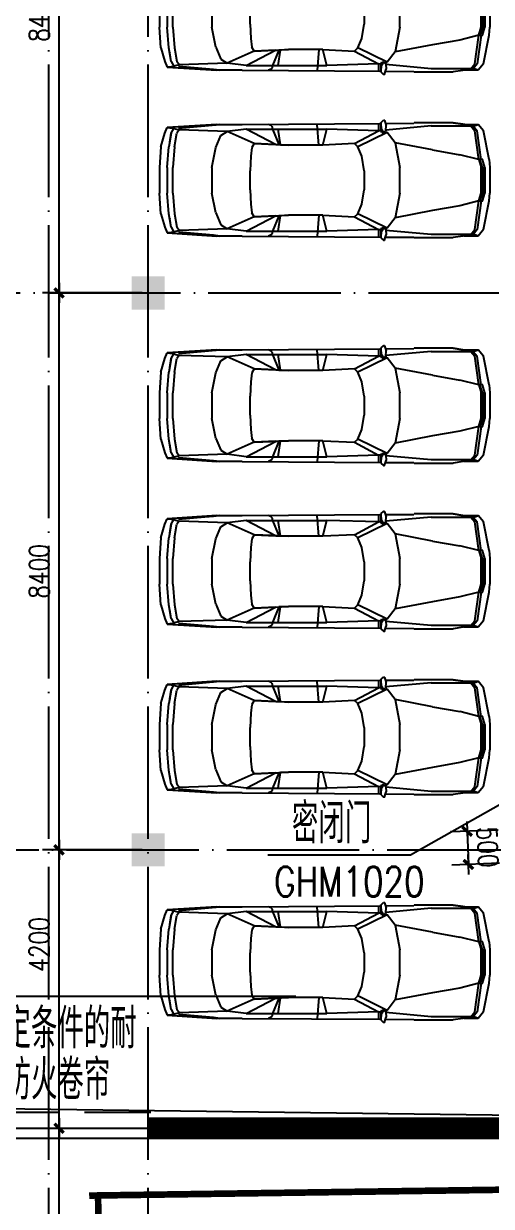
# Model space of a CAD drawing. Extents: x 634182 to 802382, y -1101880 to -864080.
# Drawn here: x 766182 to 773245, y -956244 to -938404 of the extents above; entities that cross this region are included whole.
import ezdxf

# ---------------------------------------------------------------- set-up
doc = ezdxf.new("R2010")
doc.units = 0
doc.header["$LTSCALE"] = 1000
doc.header["$MEASUREMENT"] = 0
doc.linetypes.add('DASH', pattern=[0.35, 0.25, -0.1])
doc.linetypes.add('DOTE', pattern=[2.42, 2, -0.2, 0.02, -0.2])
doc.layers.get('0').update_dxf_attribs({"linetype": 'CONTINUOUS'})
doc.layers.get('DEFPOINTS').update_dxf_attribs({"linetype": 'CONTINUOUS'})
for name, color, linetype in [('COLUMN', 7, 'CONTINUOUS'), ('DOTE', 1, 'DOTE'), ('LU', 4, 'CONTINUOUS'), ('PUB_DIM', 3, 'CONTINUOUS'), ('PUB_TEXT', 7, 'CONTINUOUS'), ('WALL', 191, 'CONTINUOUS'), ('防火分區线', 2, 'CONTINUOUS')]:
    doc.layers.add(name, color=color, linetype=linetype)
doc.styles.add('DIM_FONT', font='simplex.shx', dxfattribs={"width": 0.8})
doc.styles.add('Z', font='romans', dxfattribs={"width": 0.8, "bigfont": 'z'})
doc.dimstyles.new('DIMA', dxfattribs={"dimtxt": 300, "dimasz": 1, "dimexe": 250, "dimexo": 300, "dimgap": 150, "dimtad": 1, "dimdec": 0, "dimzin": 0, "dimdsep": 46, "dimtxsty": 'DIM_FONT', "dimblk": '_DIMX', "dimblk1": '_DIMX', "dimblk2": '_DIMX', "dimcen": 2.5, "dimse1": 1, "dimclrt": 7, "dimadec": 0, "dimazin": 0, "dimtfac": 1, "dimtdec": 0, "dimtix": 1, "dimtmove": 2, "dimatfit": 3, "dimldrblk": '_DIMX', "dimfxl": 0, "dimtolj": 1, "dimtzin": 0, "dimarcsym": 0})
doc.dimstyles.new('DIMB', dxfattribs={"dimtxt": 300, "dimasz": 1, "dimexe": 250, "dimexo": 300, "dimgap": 150, "dimtad": 1, "dimdec": 0, "dimzin": 0, "dimdsep": 46, "dimtxsty": 'DIM_FONT', "dimblk": '_DIMX', "dimblk1": '_DIMX', "dimblk2": '_DIMX', "dimcen": 2.5, "dimse2": 1, "dimclrt": 7, "dimadec": 0, "dimazin": 0, "dimtfac": 1, "dimtdec": 0, "dimtix": 1, "dimtmove": 2, "dimatfit": 3, "dimldrblk": '_DIMX', "dimfxl": 0, "dimtolj": 1, "dimtzin": 0, "dimarcsym": 0})
doc.dimstyles.new('DIMN', dxfattribs={"dimtxt": 300, "dimasz": 1, "dimexe": 250, "dimexo": 300, "dimgap": 150, "dimtad": 1, "dimdec": 0, "dimzin": 0, "dimdsep": 46, "dimtxsty": 'DIM_FONT', "dimblk": '_DIMX', "dimblk1": '_DIMX', "dimblk2": '_DIMX', "dimcen": 2.5, "dimclrt": 7, "dimadec": 0, "dimazin": 0, "dimtfac": 1, "dimtdec": 0, "dimtix": 1, "dimtmove": 2, "dimatfit": 3, "dimldrblk": '_DIMX', "dimfxl": 0, "dimtolj": 1, "dimtzin": 0, "dimarcsym": 0})

# ---------------------------------------------------------------- blocks, each defined once
blk = doc.blocks.new('_FZH')
blk.add_solid([(-0.5, -0.5), (0.5, -0.5), (-0.5, 0.5), (0.5, 0.5)])
blk = doc.blocks.new('M_F27')
for p, q in [((984, 905), (1020, 939)), ((1036, 935), (1062, 857)), ((-2426, 736), (-2389, 824)), ((-2389, 824), (-1610, 874)), ((-2389, 824), (-1560, 874)), ((-2264, 812), (-2389, 824)), ((-2326, 736), (-2288, 811)), ((-2200, 786), (-2288, 811)), ((-2200, 786), (-2238, 736)), ((-1560, 874), (-2212, 815)), ((-2208, 815), (-2211, 814)), ((-1660, 862), (-2208, 815)), ((-1446, 761), (-2200, 786)), ((-1560, 874), (-1660, 862)), ((-1617, 869), (-1620, 866)), ((-1208, 874), (-1610, 874)), ((-1547, 698), (-1446, 761)), ((-1145, 799), (-1446, 761)), ((-1019, 572), (-1446, 761)), ((-1208, 874), (980, 889)), ((-1145, 799), (-682, 557)), ((-1145, 799), (124, 799)), ((-743, 849), (-793, 874)), ((-730, 799), (-743, 849)), ((-630, 555), (-730, 799)), ((-642, 799), (-605, 554)), ((-2, 547), (-27, 877)), ((124, 799), (61, 547)), ((941, 773), (124, 799)), ((564, 572), (941, 773)), ((1079, 748), (614, 522)), ((941, 773), (941, 874)), ((983, 777), (941, 773)), ((941, 773), (987, 765)), ((980, 902), (995, 790)), ((980, 790), (980, 898)), ((995, 790), (980, 790)), ((980, 790), (992, 746)), ((992, 746), (1021, 747)), ((995, 790), (1022, 746)), ((1022, 748), (995, 790)), ((1021, 747), (1022, 748)), ((1053, 768), (1022, 746)), ((1036, 756), (1079, 748)), ((1051, 889), (1497, 893)), ((1057, 776), (1062, 857)), ((1770, 849), (1058, 784)), ((1204, 585), (1079, 748)), ((1506, 899), (2121, 899)), ((2461, 849), (1770, 849)), ((2272, 876), (2121, 899)), ((2272, 876), (2272, 874)), ((2437, 851), (2272, 876)), ((2511, 874), (2287, 874)), ((2398, 849), (2461, 773)), ((2437, 850), (2433, 851)), ((2498, 773), (2436, 849)), ((2511, 874), (2450, 850)), ((2461, 773), (2523, 321)), ((2561, 321), (2498, 773)), ((2599, 773), (2511, 874)), ((2599, 773), (2687, 321)), ((-2489, 522), (-2426, 736)), ((-2326, 736), (-2364, 522)), ((-2326, 736), (-2351, 596)), ((-2351, 594), (-2351, 596)), ((-2276, 522), (-2238, 736)), ((-1622, 510), (-1547, 698)), ((-1019, 572), (-1057, 510)), ((-680, 556), (-1019, 572)), ((-1019, 572), (-479, 547)), ((61, 547), (564, 572)), ((564, 572), (614, 522)), ((1795, 472), (1204, 585)), ((1280, 196), (1204, 585)), ((-2489, 522), (-2514, 196)), ((-2364, 522), (-2389, 196)), ((-2301, 196), (-2276, 522)), ((-1622, 510), (-1685, 196)), ((-1070, 371), (-1057, 510)), ((-680, 556), (-630, 555)), ((-605, 554), (-630, 555)), ((-479, 547), (-605, 554)), ((61, 547), (-479, 547)), ((614, 522), (677, 371)), ((2222, 397), (1795, 472)), ((2523, 321), (2222, 397)), ((-2514, -206), (-2514, 196)), ((-2389, -206), (-2389, 196)), ((-2301, 196), (-2301, -206)), ((-1685, -206), (-1685, 196)), ((-1082, 145), (-1070, 371)), ((677, 371), (714, 145)), ((1280, 196), (1280, -206)), ((2523, 321), (2586, 321)), ((2523, 321), (2561, 196)), ((2580, 196), (2542, 321)), ((2561, 196), (2561, -206)), ((2611, 196), (2574, 321)), ((2580, 321), (2618, 196)), ((2580, 196), (2580, -206)), ((2611, 196), (2611, -206)), ((2618, -206), (2618, 196)), ((2687, 321), (2699, 196)), ((2699, -206), (2699, 196)), ((-1082, 145), (-1082, -156)), ((714, -156), (714, 145)), ((-1070, -382), (-1082, -156)), ((714, -156), (677, -382)), ((2618, -6), (2561, -6)), ((-2489, -533), (-2514, -206)), ((-2389, -206), (-2364, -533)), ((-2276, -533), (-2301, -206)), ((-1685, -206), (-1622, -520)), ((1204, -596), (1280, -206)), ((2523, -332), (2222, -407)), ((2523, -332), (2461, -784)), ((2561, -332), (2498, -784)), ((2523, -332), (2561, -206)), ((2586, -332), (2523, -332)), ((2580, -206), (2542, -332)), ((2574, -332), (2611, -206)), ((2618, -206), (2580, -332)), ((2687, -332), (2599, -784)), ((2687, -332), (2699, -206)), ((-2489, -533), (-2426, -747)), ((-2326, -747), (-2364, -533)), ((-2276, -533), (-2238, -747)), ((-1622, -520), (-1547, -709)), ((-1057, -520), (-1070, -382)), ((-1019, -583), (-1057, -520)), ((-479, -558), (-1019, -583)), ((-605, -565), (-479, -558)), ((61, -558), (-479, -558)), ((-2, -558), (-27, -884)), ((61, -558), (124, -809)), ((564, -583), (61, -558)), ((614, -533), (564, -583)), ((677, -382), (614, -533)), ((1079, -759), (614, -533)), ((1795, -483), (1204, -596)), ((1795, -483), (2222, -407)), ((-2351, -607), (-2351, -605)), ((-2351, -607), (-2326, -747)), ((-1547, -709), (-1446, -772)), ((-1019, -583), (-1446, -772)), ((-682, -568), (-1145, -809)), ((-1019, -583), (-680, -567)), ((-730, -809), (-630, -566)), ((-680, -567), (-682, -568)), ((-680, -567), (-630, -566)), ((-605, -565), (-642, -809)), ((-630, -566), (-605, -565)), ((564, -583), (941, -784)), ((1204, -596), (1079, -759)), ((-2426, -747), (-2389, -835)), ((-2389, -835), (-2264, -823)), ((-1560, -885), (-2389, -835)), ((-1610, -885), (-2389, -835)), ((-2326, -747), (-2288, -822)), ((-2288, -822), (-2200, -797)), ((-2200, -797), (-2238, -747)), ((-2212, -826), (-1560, -885)), ((-2208, -826), (-2211, -825)), ((-1660, -872), (-2208, -826)), ((-1446, -772), (-2200, -797)), ((-1560, -885), (-1660, -872)), ((-1621, -877), (-1617, -880)), ((-1610, -885), (-1208, -885)), ((-1145, -809), (-1446, -772)), ((-1208, -885), (980, -900)), ((-1145, -809), (124, -809)), ((-743, -860), (-793, -885)), ((-743, -860), (-730, -809)), ((941, -784), (124, -809)), ((987, -776), (941, -784)), ((983, -788), (941, -784)), ((941, -885), (941, -784)), ((992, -757), (980, -800)), ((995, -800), (980, -800)), ((995, -800), (980, -913)), ((980, -909), (980, -800)), ((984, -916), (1020, -950)), ((992, -757), (1021, -758)), ((995, -800), (1022, -757)), ((1022, -758), (995, -800)), ((1021, -758), (1022, -758)), ((1022, -757), (1053, -779)), ((1036, -767), (1079, -759)), ((1036, -946), (1062, -867)), ((1051, -901), (1497, -904)), ((1057, -787), (1062, -867)), ((1770, -860), (1058, -795)), ((2121, -910), (1506, -910)), ((1770, -860), (2461, -860)), ((2121, -910), (2272, -887)), ((2270, -887), (2121, -910)), ((2437, -861), (2272, -887)), ((2272, -885), (2272, -887)), ((2285, -885), (2511, -885)), ((2398, -860), (2461, -784)), ((2436, -860), (2498, -784)), ((2437, -861), (2436, -860)), ((2450, -861), (2511, -885)), ((2599, -784), (2511, -885))]:
    blk.add_line(p, q)
for centre, start, end in [((1027, 932), 18.1573, 132.965), ((990, 898), 132.965, 179.7454), ((1047, 776), 305.1542, 356.8636), ((990, -909), 180.2546, 227.035), ((1047, -787), 3.1798, 54.8458), ((1027, -942), 227.035, 341.8427)]:
    blk.add_arc(centre, 10, start, end)
at = {"width": 0.8, "flags": 9}
for tag in ['XSIZE', 'YSIZE']:
    blk.add_attdef(tag, (0, 0), '', height=0.5, dxfattribs=at)
blk = doc.blocks.new('_DIMX')
blk.add_line((-150, 0), (150, 0))
at = {"const_width": 50}
blk.add_lwpolyline([(-70, -70), (70, 70)], dxfattribs=at)
blk = doc.blocks.new('*D1809')
at = {"color": 0, "linetype": 'ByBlock'}
for p, q in [((773345, -950569), (772628, -950597)), ((772878, -950586), (772878, -950585)), ((772878, -950587), (772898, -951087)), ((773365, -951068), (772648, -951097)), ((772898, -951088), (772898, -951089))]:
    blk.add_line(p, q, dxfattribs=at)
at = {"layer": 'DEFPOINTS', "color": 0, "linetype": 'ByBlock'}
for p in [(773645, -950557), (772898, -951087), (773665, -951056)]:
    blk.add_point(p, dxfattribs=at)
at = {"color": 0, "linetype": 'ByBlock'}
for p, rotation in [((772878, -950587), 272.3000000000096), ((772898, -951087), 92.30000000000963)]:
    blk.add_blockref('_DIMX', p, dxfattribs=dict(at, rotation=rotation))
at = {"color": 7, "linetype": 'ByBlock', "insert": (773188, -950825), "char_height": 300, "attachment_point": 5, "rotation": 272.3, "style": 'DIM_FONT'}
blk.add_mtext('\\A1;500', dxfattribs=at)

msp = doc.modelspace()

# ---------------------------------------------------------------- linework, layer by layer
msp.add_line((762407.761, -953071.239), (770290.018, -953071.239))
msp.add_lwpolyline([(774290.599, -949668.917), (772025.868, -950946.492), (769869.134, -950946.492)])
at = {"layer": 'DOTE'}
for p, q in [((766562.048, -1028142.427), (766562.048, -902577.649)), ((768062.048, -1028142.427), (768062.048, -902577.649)), ((669750.402, -942466.093), (774971.294, -942466.093)), ((670029.504, -950866.093), (776175.251, -950866.093)), ((735062.048, -955066.093), (776978.571, -955066.093))]:
    msp.add_line(p, q, dxfattribs=at)
at = {"layer": 'WALL'}
for p, q in [((768062.048, -954916.093), (776972.547, -954916.093)), ((768062.048, -954916.093), (768062.048, -955216.093)), ((768062.048, -955216.093), (776984.596, -955216.093))]:
    msp.add_line(p, q, dxfattribs=at)
at = {"layer": 'WALL', "linetype": 'DASH', "ltscale": 4}
for points in [[(760100.63, -954824.933), (768229.217, -954824.933)], [(760262.048, -955066.093), (768062.048, -955066.093)]]:
    msp.add_lwpolyline(points, dxfattribs=at)
at = {"layer": '防火分區线'}
for points in [[(776208.881, -938393.976), (774710.078, -938454.174), (775093.336, -947996.48), (773694.463, -948052.665), (773544.585, -948058.685), (773677.02, -951356.026), (775225.771, -951293.822), (775283.962, -952742.654), (776782.754, -952682.456), (776782.754, -954916.093), (755220.449, -954635.614), (754862.048, -949966.093), (748762.048, -949866.093), (748762.048, -954916.093), (735212.048, -954916.093), (735213.209, -902576.757)], [(735212.048, -955216.093), (748762.048, -955216.093), (748762.048, -959366.093), (754962.048, -959366.093), (754962.048, -955216.093), (776884.515, -955216.093), (777268.349, -964772.708), (775769.557, -964832.906), (776283.244, -977622.594), (777782.036, -977562.396), (778050.931, -984257.04), (776552.14, -984317.238), (776897.273, -992910.312), (778396.065, -992850.114), (778652.908, -999244.944), (777154.105, -999305.142), (777628.742, -1011493.921), (778245.739, -1011471.134), (778856.584, -1027157.755)]]:
    msp.add_lwpolyline(points, dxfattribs=at)
for points, const_width in [([(768062.048, -955066.093), (776873.952, -955066.093)], 300), ([(767171.827, -956081.797), (773874.764, -955986.579), (773620.624, -962397.952), (767394.2, -962270.994), (767306.252, -956079.888)], 100)]:
    msp.add_lwpolyline(points, dxfattribs=dict(at, const_width=const_width))

# ---------------------------------------------------------------- block references
at = {"layer": 'COLUMN', "xscale": 500, "yscale": 500, "zscale": 500}
for p in [(768062.048, -942466.093), (768062.048, -950866.093)]:
    msp.add_blockref('_FZH', p, dxfattribs=at)
at = {"layer": 'LU', "xscale": -0.95745, "yscale": 0.95745, "zscale": 0.95745, "rotation": 180}
for p in [(770639.068, -938271.307), (770639.068, -940771.307), (770639.068, -944171.307), (770639.068, -946671.307), (770639.068, -949171.307), (770639.068, -952571.307)]:
    msp.add_blockref('M_F27', p, dxfattribs=at)

# ---------------------------------------------------------------- texts
at = {"style": 'DIM_FONT', "width": 0.8}
msp.add_text('GHM1020', height=450, dxfattribs=at).set_placement((769965.775, -951571.21))
at = {"layer": 'PUB_TEXT', "style": 'Z', "width": 0.7}
msp.add_text('密闭门', height=600, dxfattribs=at).set_placement((770232.928, -950768.045))
for s, p in [('平时以背火温升为判定条件的耐', (762303.025, -953861.516)), ('火极限大于四小时的防火卷帘', (762303.025, -954632.316))]:
    msp.add_text(s, height=600, rotation=360, dxfattribs=at).set_placement(p)

# ---------------------------------------------------------------- dimensions: what is measured, and where the dimension line sits
at = {"layer": 'LU'}
for base, p1, p2, dimstyle in [((766717.402, -934066.093), (768270.173, -942466.093), (768270.173, -934066.093), 'DIMN'), ((766717.402, -942466.093), (768270.173, -950866.093), (768270.173, -942466.093), 'DIMN'), ((766717.402, -955066.093), (768270.173, -959266.093), (768270.173, -955066.093), 'DIMB')]:
    msp.add_linear_dim(base=base, p1=p1, p2=p2, angle=90, dimstyle=dimstyle, dxfattribs=at).render()
msp.add_linear_dim(base=(766717.402, -950866.093), p1=(768270.173, -955066.093), p2=(768270.173, -950866.093), angle=90, location=(766417.402, -952294.505), dimstyle='DIMA', dxfattribs=at).render()
at = {"layer": 'PUB_DIM'}
dim = msp.add_aligned_dim(p1=(773644.914, -950556.669), p2=(773664.98, -951056.266), distance=-767.326, dimstyle='DIMN', dxfattribs=at)
dim.commit()
dim.dimension.update_dxf_attribs({"geometry": '*D1809', "text_midpoint": (773187.998, -950825.222)})

doc.saveas('drawing.dxf')
